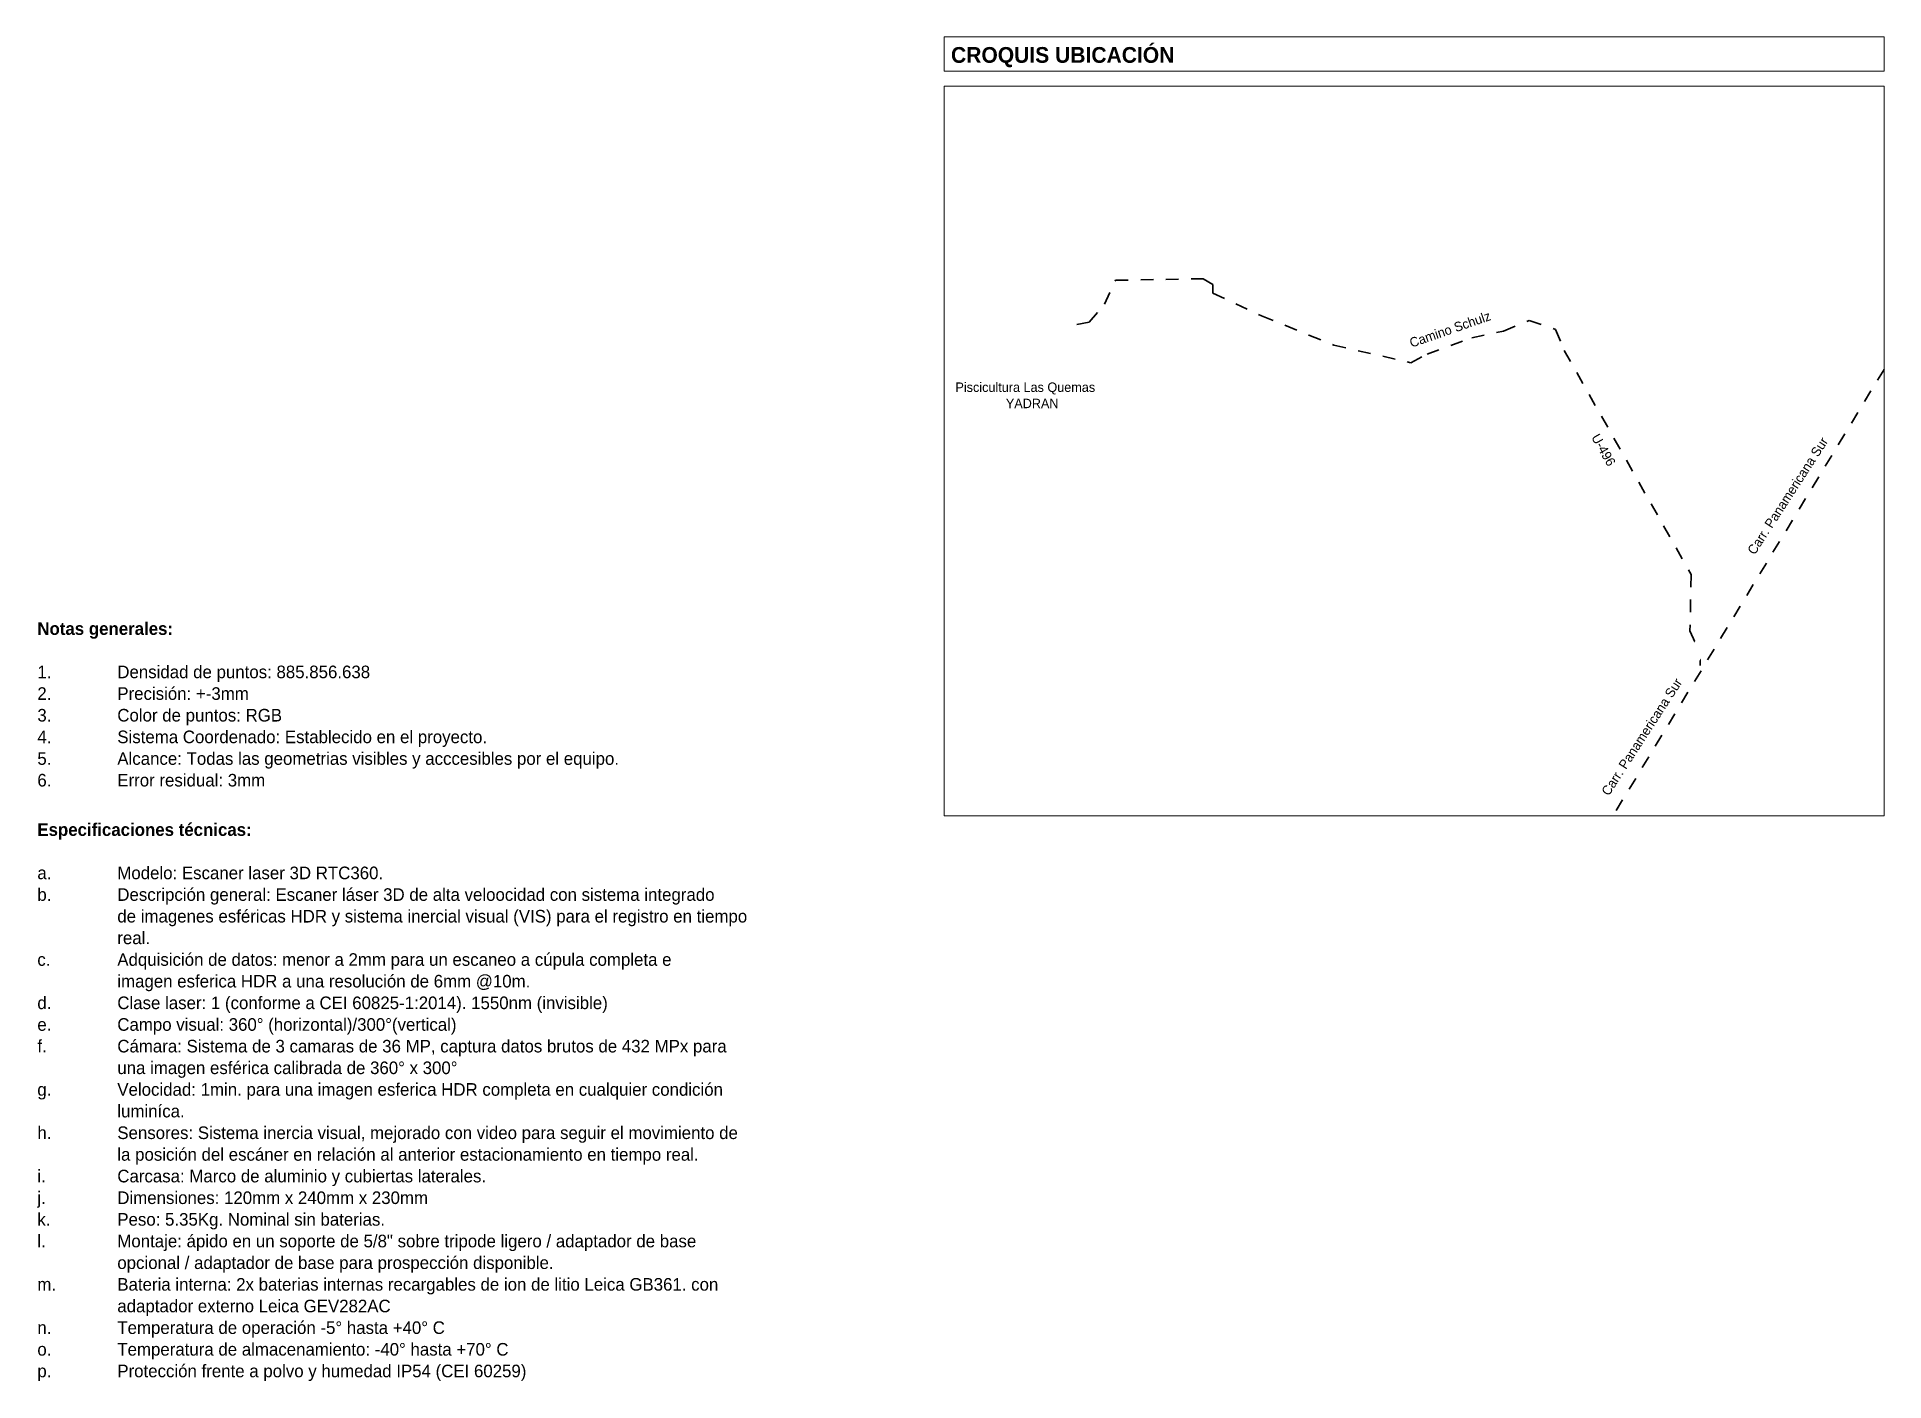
# Model space of a CAD drawing. Header units: metres. Extents: x -43 to 80, y -185 to 8.
# Drawn here: x 65.36 to 80.03, y -2.45 to 8.23 of the extents above.
import ezdxf

# ---------------------------------------------------------------- set-up
doc = ezdxf.new("R2010")
doc.units = ezdxf.units.M
doc.linetypes.add('Basculante', pattern=[0.003969, 0.002381, -0.001587])
doc.linetypes.add('Dash', pattern=[0.00635, 0.003175, -0.003175])
doc.layers.add('A-DETL', color=7, linetype='Continuous', lineweight=9, true_color=0x00a600)
for name, color, linetype, lineweight in [('A-DETL-THIN', 7, 'Continuous', 9), ('G-ANNO-REFR', 7, 'Dash', 18), ('G-ANNO-TEXT', 7, 'Continuous', 9)]:
    doc.layers.add(name, color=color, linetype=linetype, lineweight=lineweight)
doc.styles.add('Century Gothic_2', font='GOTHIC.TTF', dxfattribs={"height": 0.1})
doc.styles.add('Century Gothic_3', font='GOTHIC.TTF', dxfattribs={"height": 0.075})
doc.styles.add('Century Gothic_B', font='GOTHICB.TTF', dxfattribs={"height": 0.1})
doc.styles.add('Century Gothic_B_1', font='GOTHICB.TTF', dxfattribs={"height": 0.125})
picture_1 = doc.add_image_def('image1.jpg', size_in_pixel=(1488, 1155))

msp = doc.modelspace()

# ---------------------------------------------------------------- linework, layer by layer
at = {"layer": 'A-DETL', "color": 1, "linetype": 'Basculante', "lineweight": 35, "true_color": 0xff0000}
for p, q in [((73.8408, 6.105), (73.9289, 6.294)), ((73.9289, 6.294), (74.6233, 6.3062)), ((74.6233, 6.3062), (74.7023, 6.2605)), ((74.7023, 6.2605), (74.7023, 6.191)), ((74.7023, 6.191), (75.0886, 6.0109)), ((73.72, 5.961), (73.8408, 6.105)), ((73.6211, 5.9436), (73.72, 5.961)), ((75.0886, 6.0109), (75.4646, 5.859)), ((76.7587, 5.8373), (77.0103, 5.8908)), ((77.0103, 5.8908), (77.2135, 5.975)), ((77.2135, 5.975), (77.4224, 5.9031)), ((77.4224, 5.9031), (77.4919, 5.7354)), ((75.4646, 5.859), (75.6608, 5.7797)), ((75.6608, 5.7797), (76.2738, 5.6382)), ((76.4025, 5.7077), (76.7587, 5.8373)), ((77.4919, 5.7354), (78.4988, 3.9578)), ((76.2738, 5.6382), (76.4025, 5.7077)), ((80.031, 5.5864), (77.8786, 2.0417)), ((78.4988, 3.9578), (78.49, 3.5089)), ((78.49, 3.5089), (78.5712, 3.3347)), ((78.5712, 3.3347), (78.5712, 3.1823))]:
    msp.add_line(p, q, dxfattribs=at)
at = {"layer": 'A-DETL-THIN', "lineweight": 18}
for p, q in [((72.5677, 8.2262), (80.031, 8.2262)), ((72.5677, 7.9546), (72.5677, 8.2262)), ((80.031, 8.2262), (80.031, 7.9546)), ((80.031, 7.9546), (72.5677, 7.9546)), ((72.5677, 7.8348), (80.031, 7.8348)), ((72.5677, 2.0417), (72.5677, 7.8348)), ((80.031, 7.8348), (80.031, 2.0417)), ((80.031, 2.0417), (72.5677, 2.0417))]:
    msp.add_line(p, q, dxfattribs=at)

# ---------------------------------------------------------------- texts
at = {"layer": 'G-ANNO-TEXT', "attachment_point": 1}
for s, insert, char_height, width, style in [('CROQUIS UBICACIÓN', (72.6218, 8.1459), 0.125, 2.220674, 'Century Gothic_B_1'), ('Notas generales:', (65.3667, 3.5775), 0.1, 1.414978, 'Century Gothic_B'), ('1.', (65.3667, 3.2335), 0.1, 0.769696, 'Century Gothic_2'), ('Densidad de puntos: 885.856.638', (66.0017, 3.2335), 0.1, 2.729746, 'Century Gothic_2'), ('2.', (65.3667, 3.0616), 0.1, 0.769696, 'Century Gothic_2'), ('Precisión: +-3mm', (66.0017, 3.0616), 0.1, 1.41097, 'Century Gothic_2'), ('3.', (65.3667, 2.8896), 0.1, 0.769696, 'Century Gothic_2'), ('Color de puntos: RGB', (66.0017, 2.8896), 0.1, 1.783755, 'Century Gothic_2'), ('4.', (65.3667, 2.7176), 0.1, 0.769696, 'Century Gothic_2'), ('Sistema Coordenado: Establecido en el proyecto.', (66.0017, 2.7176), 0.1, 4.164767, 'Century Gothic_2'), ('5.', (65.3667, 2.5456), 0.1, 0.769696, 'Century Gothic_2'), ('Alcance: Todas las geometrias visibles y acccesibles por el equipo.', (66.0017, 2.5456), 0.1, 5.579745, 'Century Gothic_2'), ('6.', (65.3667, 2.3736), 0.1, 0.769696, 'Century Gothic_2'), ('Error residual: 3mm', (66.0017, 2.3736), 0.1, 1.567299, 'Century Gothic_2'), ('Especificaciones técnicas:', (65.3667, 1.9813), 0.1, 2.228691, 'Century Gothic_B'), ('a.', (65.3667, 1.6373), 0.1, 0.769696, 'Century Gothic_2'), ('Modelo: Escaner laser 3D RTC360.', (66.0017, 1.6373), 0.1, 2.805906, 'Century Gothic_2'), ('b.', (65.3667, 1.4654), 0.1, 0.769696, 'Century Gothic_2'), ('Descripción general: Escaner láser 3D de alta veloocidad con sistema integrado ', (66.0017, 1.4654), 0.1, 6.778268, 'Century Gothic_2'), ('de imagenes esféricas HDR y sistema inercial visual (VIS) para el registro en tiempo ', (66.0017, 1.2934), 0.1, 6.934597, 'Century Gothic_2'), ('real.', (66.0017, 1.1214), 0.1, 0.360759, 'Century Gothic_2'), ('c.', (65.3667, 0.9494), 0.1, 0.769696, 'Century Gothic_2'), ('Adquisición de datos: menor a 2mm para un escaneo a cúpula completa e ', (66.0017, 0.9494), 0.1, 6.401475, 'Century Gothic_2'), ('imagen esferica HDR a una resolución de 6mm @10m.', (66.0017, 0.7774), 0.1, 4.54156, 'Century Gothic_2'), ('d.', (65.3667, 0.6055), 0.1, 0.769696, 'Century Gothic_2'), ('Clase laser: 1 (conforme a CEI 60825-1:2014). 1550nm (invisible)', (66.0017, 0.6055), 0.1, 5.25907, 'Century Gothic_2'), ('e.', (65.3667, 0.4335), 0.1, 0.769696, 'Century Gothic_2'), ('Campo visual: 360° (horizontal)/300°(vertical)', (66.0017, 0.4335), 0.1, 3.767931, 'Century Gothic_2'), ('f.', (65.3667, 0.2615), 0.1, 0.769696, 'Century Gothic_2'), ('Cámara: Sistema de 3 camaras de 36 MP, captura datos brutos de 432 MPx para ', (66.0017, 0.2615), 0.1, 6.826369, 'Century Gothic_2'), ('una imagen esférica calibrada de 360° x 300°', (66.0017, 0.0895), 0.1, 3.820041, 'Century Gothic_2'), ('g.', (65.3667, -0.0824), 0.1, 0.769696, 'Century Gothic_2'), ('Velocidad: 1min. para una imagen esferica HDR completa en cualquier condición ', (66.0017, -0.0824), 0.1, 6.958647, 'Century Gothic_2'), ('luminíca.', (66.0017, -0.2544), 0.1, 0.753586, 'Century Gothic_2'), ('h.', (65.3667, -0.4264), 0.1, 0.769696, 'Century Gothic_2'), ('Sensores: Sistema inercia visual, mejorado con video para seguir el movimiento de ', (66.0017, -0.4264), 0.1, 6.950631, 'Century Gothic_2'), ('la posición del escáner en relación al anterior estacionamiento en tiempo real. ', (66.0017, -0.5984), 0.1, 6.654006, 'Century Gothic_2'), ('i.', (65.3667, -0.7704), 0.1, 0.769696, 'Century Gothic_2'), ('Carcasa: Marco de aluminio y cubiertas laterales.', (66.0017, -0.7704), 0.1, 4.164767, 'Century Gothic_2'), ('j.', (65.3667, -0.9423), 0.1, 0.769696, 'Century Gothic_2'), ('Dimensiones: 120mm x 240mm x 230mm ', (66.0017, -0.9423), 0.1, 3.399155, 'Century Gothic_2'), ('k.', (65.3667, -1.1143), 0.1, 0.769696, 'Century Gothic_2'), ('Peso: 5.35Kg. Nominal sin baterias.', (66.0017, -1.1143), 0.1, 2.845991, 'Century Gothic_2'), ('l.', (65.3667, -1.2863), 0.1, 0.769696, 'Century Gothic_2'), ('Montaje: ápido en un soporte de 5/8" sobre tripode ligero / adaptador de base ', (66.0017, -1.2863), 0.1, 6.682065, 'Century Gothic_2'), ('opcional / adaptador de base para prospección disponible.', (66.0017, -1.4583), 0.1, 5.070673, 'Century Gothic_2'), ('m.', (65.3667, -1.6303), 0.1, 0.769696, 'Century Gothic_2'), ('Bateria interna: 2x baterias internas recargables de ion de litio Leica GB361. con ', (66.0017, -1.6303), 0.1, 6.706116, 'Century Gothic_2'), ('adaptador externo Leica GEV282AC', (66.0017, -1.8022), 0.1, 3.054429, 'Century Gothic_2'), ('n.', (65.3667, -1.9742), 0.1, 0.769696, 'Century Gothic_2'), ('Temperatura de operación -5° hasta +40° C', (66.0017, -1.9742), 0.1, 3.651687, 'Century Gothic_2'), ('o.', (65.3667, -2.1462), 0.1, 0.769696, 'Century Gothic_2'), ('Temperatura de almacenamiento: -40° hasta +70° C', (66.0017, -2.1462), 0.1, 4.381222, 'Century Gothic_2'), ('p.', (65.3667, -2.3182), 0.1, 0.769696, 'Century Gothic_2'), ('Protección frente a polvo y humedad IP54 (CEI 60259)', (66.0017, -2.3182), 0.1, 4.529534, 'Century Gothic_2')]:
    msp.add_mtext(s, dxfattribs=dict(at, insert=insert, char_height=char_height, width=width, style=style))

# ---------------------------------------------------------------- pictures from other files: only their frames are drawn
at = {"layer": 'G-ANNO-REFR'}
image = msp.add_image(picture_1, insert=(72.5677, 2.0417), size_in_units=(7.4634, 5.7931), dxfattribs=at)
image.dxf.flags = 7

# ---------------------------------------------------------------- next in the draw order: texts
at = {"layer": 'G-ANNO-TEXT', "color": 1, "true_color": 0xff0000, "char_height": 0.075, "attachment_point": 1, "style": 'Century Gothic_3', "bg_fill": 3, "box_fill_scale": 1.25, "bg_fill_color": 256, "bg_fill_true_color": 13158600, "bg_fill_transparency": 0}
for s, insert, width, rotation in [('Camino Schulz', (76.2544, 5.8289), 0.925949, 19.20754), ('Carr. Panamericana Sur', (78.9407, 4.1484), 1.507173, 57.10591), ('U-496', (77.7687, 5.0835), 0.344726, 299.64025), ('Carr. Panamericana Sur', (77.7819, 2.2344), 1.507173, 57.10591)]:
    msp.add_mtext(s, dxfattribs=dict(at, insert=insert, width=width, rotation=rotation))
at = {"layer": 'G-ANNO-TEXT', "color": 1, "true_color": 0xff0000, "insert": (72.6572, 5.482), "char_height": 0.075, "width": 1.491139, "attachment_point": 1, "style": 'Century Gothic_3', "bg_fill": 3, "box_fill_scale": 1.25, "bg_fill_color": 256, "bg_fill_true_color": 13158600, "bg_fill_transparency": 0}
msp.add_mtext('Piscicultura Las Quemas', dxfattribs=at)

# ---------------------------------------------------------------- next in the draw order: texts
at = {"layer": 'G-ANNO-TEXT', "color": 1, "true_color": 0xff0000, "insert": (73.0574, 5.353), "char_height": 0.075, "width": 0.525105, "attachment_point": 1, "style": 'Century Gothic_3', "bg_fill": 3, "box_fill_scale": 1.25, "bg_fill_color": 256, "bg_fill_true_color": 13158600, "bg_fill_transparency": 0}
msp.add_mtext('YADRAN', dxfattribs=at)

doc.saveas('drawing.dxf')
